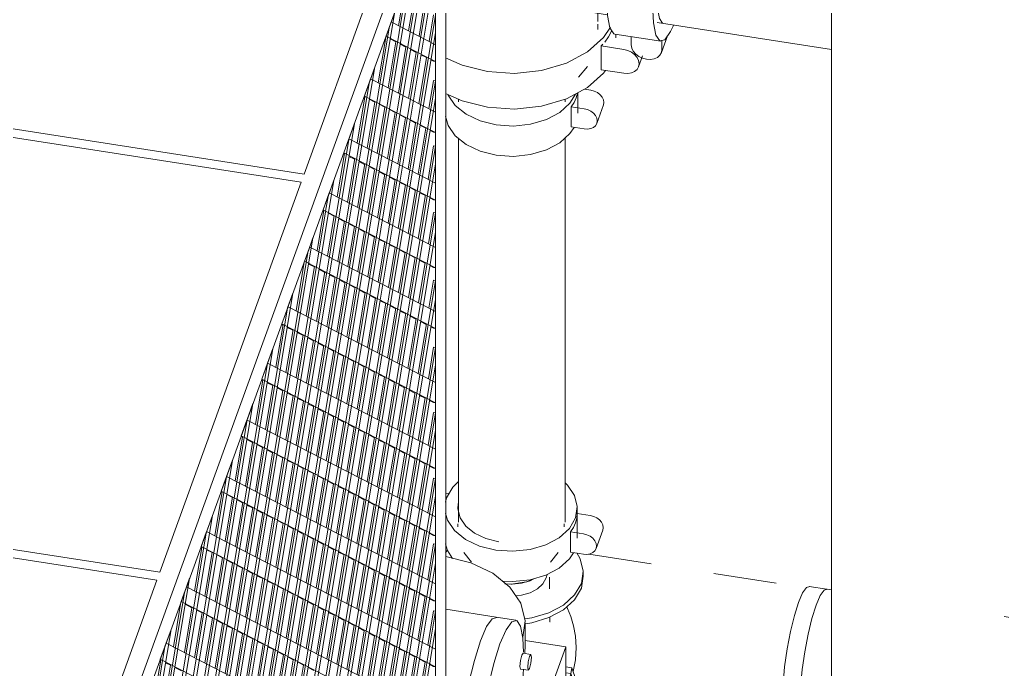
# Model space of a CAD drawing. Header units: metres. Extents: x 63 to 378, y -27 to 78.
# Drawn here: x 196.281 to 197.835, y 74.268 to 75.296 of the extents above; entities that cross this region are included whole.
import ezdxf

# ---------------------------------------------------------------- set-up
doc = ezdxf.new("R2010")
doc.units = ezdxf.units.M
doc.linetypes.add('Centre', pattern=[0.03175, 0.00635, -0.004763, 0.015875, -0.004763])
for name, color, linetype, lineweight in [('A-FLOR-LEVL', 7, 'Continuous', 9), ('M-EQPM', 7, 'Continuous', 18), ('P-PIPE', 7, 'Continuous', 18)]:
    doc.layers.add(name, color=color, linetype=linetype, lineweight=lineweight)

# ---------------------------------------------------------------- blocks, each defined once
blk = doc.blocks.new('C_S_L_Torre - Baltimore CPSC-0817-08L - C_S_L_Torre - Baltimore CPSC-0817-08L-2352271-3D TORRE')
at = {"layer": 'M-EQPM'}
for p, q in [((16.4326, 73.8631), (17.0562, 75.5833)), ((16.8322, 75.0515), (17.0231, 75.5783)), ((17.0562, 75.5833), (17.0562, 73.0234)), ((16.4441, 71.8916), (17.0399, 75.4849)), ((16.7653, 74.7272), (17.04, 75.4851)), ((17.04, 75.4851), (17.04, 73.0187)), ((17.0306, 75.4592), (16.4976, 72.2447)), ((17.04, 75.4087), (16.4441, 71.815)), ((16.4441, 71.9999), (17.0068, 75.3936)), ((16.9527, 74.8523), (17.04, 75.379)), ((16.9984, 75.3703), (16.9467, 75.0585)), ((16.9815, 75.2864), (16.9929, 75.3552)), ((16.9976, 75.2782), (17.0091, 75.3471)), ((17.014, 75.2698), (17.0254, 75.3387)), ((17.04, 75.303), (16.4506, 71.7482)), ((16.742, 73.9003), (16.9752, 75.3063)), ((16.9752, 75.3063), (16.9668, 75.283)), ((17.0301, 75.2615), (17.0371, 75.3034)), ((17.04, 75.2754), (17.04, 75.303)), ((16.9668, 75.283), (16.5452, 72.7408)), ((16.9701, 75.2923), (16.9619, 75.2698)), ((17.04, 75.2564), (16.9701, 75.2923)), ((17.0562, 75.2885), (17.0565, 75.2895)), ((17.0562, 75.1978), (17.0562, 75.2885)), ((17.0565, 75.2895), (17.0565, 75.1988)), ((15.4506, 75.2663), (16.8322, 75.0515)), ((16.4441, 71.6817), (17.04, 75.2754)), ((16.9494, 75.1961), (16.9613, 75.2679)), ((16.9619, 75.2698), (16.9959, 75.2523)), ((16.8275, 75.0388), (15.4459, 75.2535)), ((16.9652, 75.1879), (16.9773, 75.2609)), ((16.9773, 75.2609), (16.9683, 75.2654)), ((16.9813, 75.1797), (16.9934, 75.2526)), ((16.9934, 75.2526), (16.9841, 75.2574)), ((16.9963, 75.2521), (17.04, 75.2297)), ((17.04, 75.2297), (17.04, 75.2564)), ((16.9976, 75.1713), (17.0097, 75.2442)), ((17.0097, 75.2442), (17.0008, 75.2488)), ((17.0138, 75.163), (17.0259, 75.2359)), ((17.0259, 75.2359), (17.0168, 75.2405)), ((17.0371, 75.2301), (17.0328, 75.2323)), ((17.0371, 75.2301), (17.04, 75.2297)), ((16.4441, 72.2071), (16.9435, 75.2189)), ((16.9435, 75.2189), (16.9351, 75.1957)), ((17.04, 75.1994), (16.4441, 71.6057)), ((16.9351, 75.1957), (16.4441, 72.2346)), ((16.9375, 75.2022), (16.9277, 75.1752)), ((17.04, 75.1495), (16.9375, 75.2022)), ((17.0296, 75.1548), (17.0371, 75.1998)), ((17.0371, 75.1998), (17.04, 75.1994)), ((17.04, 75.1718), (17.04, 75.1994)), ((17.0562, 75.1978), (17.0565, 75.1988)), ((17.0562, 75.1903), (17.0565, 75.1912)), ((17.0562, 75.0996), (17.0562, 75.1903)), ((17.0565, 75.1912), (17.0565, 75.1005)), ((16.9164, 75.1008), (16.9285, 75.1737)), ((16.9277, 75.1752), (16.9944, 75.1409)), ((16.9322, 75.0927), (16.9443, 75.1656)), ((16.9443, 75.1656), (16.9354, 75.1702)), ((16.948, 75.0845), (16.9601, 75.1574)), ((16.9601, 75.1574), (16.9511, 75.1621)), ((16.9664, 74.7277), (17.04, 75.1718)), ((16.9641, 75.0762), (16.9762, 75.1492)), ((16.9762, 75.1492), (16.9671, 75.1539)), ((16.9924, 75.1409), (16.9836, 75.1454)), ((17.04, 75.1174), (17.04, 75.1495)), ((16.8724, 74.8936), (16.9119, 75.1316)), ((16.9119, 75.1316), (16.9028, 75.1066)), ((16.9805, 75.0678), (16.9926, 75.1409)), ((16.9955, 75.1403), (17.04, 75.1174)), ((16.9967, 75.0595), (17.0087, 75.1325)), ((17.0087, 75.1325), (16.9999, 75.137)), ((17.0246, 75.1243), (17.0155, 75.129)), ((17.0125, 75.0514), (17.0246, 75.1243)), ((17.0371, 75.1179), (17.0315, 75.1208)), ((17.0371, 75.1179), (17.04, 75.1174)), ((16.9028, 75.1066), (16.4441, 72.3404)), ((17.04, 75.0958), (16.4441, 71.5021)), ((16.9032, 75.1076), (16.895, 75.0851)), ((17.04, 75.0373), (16.9032, 75.1076)), ((17.0283, 75.0433), (17.0371, 75.0962)), ((17.0371, 75.0962), (17.04, 75.0958)), ((17.04, 75.0682), (17.04, 75.0958)), ((17.0562, 75.0996), (17.0565, 75.1005)), ((16.8847, 75.0155), (16.8961, 75.0845)), ((16.896, 75.0835), (16.8947, 75.0842)), ((16.895, 75.0851), (17.04, 75.0106)), ((16.9121, 75.0752), (16.9032, 75.0798)), ((17.0562, 75.092), (17.0565, 75.093)), ((17.0562, 75.0013), (17.0562, 75.092)), ((17.0565, 75.093), (17.0565, 75.0023)), ((16.4441, 71.4746), (17.04, 75.0682)), ((16.9009, 75.0072), (16.9123, 75.0762)), ((16.9167, 74.9991), (16.9281, 75.068)), ((16.928, 75.0671), (16.9189, 75.0717)), ((16.9466, 75.0581), (16.4441, 72.0275)), ((16.9325, 74.991), (16.9437, 75.0581)), ((16.9438, 75.0589), (16.9349, 75.0635)), ((16.9486, 74.9827), (16.9601, 75.0516)), ((16.9599, 75.0507), (16.9508, 75.0554)), ((16.604, 74.422), (16.8275, 75.0388)), ((16.7586, 74.3136), (16.8794, 75.042)), ((16.8794, 75.042), (16.8701, 75.0163)), ((16.965, 74.9743), (16.9764, 75.0432)), ((16.9763, 75.0423), (16.9673, 75.0469)), ((16.9811, 74.966), (16.9926, 75.0349)), ((16.9924, 75.034), (16.9835, 75.0385)), ((17.04, 75.0106), (17.04, 75.0373)), ((16.8721, 75.022), (16.8623, 74.995)), ((17.04, 74.9357), (16.8721, 75.022)), ((16.997, 74.9578), (17.0084, 75.0268)), ((17.0082, 75.0258), (16.9994, 75.0304)), ((17.0128, 74.9497), (17.0242, 75.0187)), ((17.0241, 75.0177), (17.015, 75.0223)), ((16.8701, 75.0163), (16.8662, 74.993)), ((17.0371, 75.011), (17.031, 75.0142)), ((17.0371, 75.011), (17.04, 75.0106)), ((17.0562, 75.0013), (17.0565, 75.0023)), ((16.8661, 74.9922), (16.4441, 72.4474)), ((17.04, 74.9904), (16.4441, 71.3967)), ((16.8528, 74.9303), (16.8635, 74.9944)), ((16.8633, 74.9934), (16.862, 74.9941)), ((16.8623, 74.995), (16.8661, 74.993)), ((16.8662, 74.993), (17.04, 74.9037)), ((16.8692, 74.9219), (16.8798, 74.986)), ((16.8797, 74.985), (16.8706, 74.9897)), ((17.0289, 74.9414), (17.0371, 74.9908)), ((17.0371, 74.9908), (17.04, 74.9904)), ((17.04, 74.9599), (17.04, 74.9904)), ((17.0562, 74.9938), (17.0565, 74.9947)), ((17.0562, 74.9031), (17.0562, 74.9938)), ((17.0565, 74.9947), (17.0565, 74.904)), ((16.8854, 74.9136), (16.896, 74.9777)), ((16.8958, 74.9767), (16.8869, 74.9813)), ((16.9116, 74.9686), (16.9028, 74.9731)), ((16.9012, 74.9055), (16.9118, 74.9695)), ((16.917, 74.8974), (16.9276, 74.9614)), ((16.9275, 74.9604), (16.9186, 74.965)), ((16.9192, 74.2311), (17.04, 74.9599)), ((16.9436, 74.9522), (16.9344, 74.9569)), ((16.4441, 72.5253), (16.8463, 74.9507)), ((16.8463, 74.9507), (16.8379, 74.9275)), ((16.9331, 74.8891), (16.9437, 74.9531)), ((16.9495, 74.8807), (16.9601, 74.9447)), ((16.9599, 74.9438), (16.951, 74.9484)), ((16.9761, 74.9355), (16.9672, 74.94)), ((16.8379, 74.9275), (16.4441, 72.5528)), ((16.8411, 74.9364), (16.8329, 74.9139)), ((17.04, 74.8342), (16.8411, 74.9364)), ((16.9656, 74.8724), (16.9762, 74.9364)), ((16.9815, 74.8643), (16.9921, 74.9283)), ((16.9919, 74.9273), (16.983, 74.9319)), ((17.0077, 74.9192), (16.9989, 74.9238)), ((17.04, 74.9037), (17.04, 74.9357)), ((16.8196, 74.8352), (16.8324, 74.9123)), ((16.8329, 74.9139), (17.04, 74.8075)), ((16.8486, 74.9048), (16.8394, 74.9095)), ((16.9973, 74.8561), (17.0079, 74.9202)), ((17.0134, 74.8479), (17.024, 74.9119)), ((17.0238, 74.9109), (17.0145, 74.9157)), ((16.5977, 73.2372), (16.8722, 74.8926)), ((16.8357, 74.8269), (16.8488, 74.9057)), ((16.852, 74.8185), (16.8651, 74.8973)), ((16.8661, 74.8958), (16.856, 74.901)), ((16.8811, 74.8881), (16.8724, 74.8926)), ((17.0371, 74.9041), (17.0312, 74.9072)), ((17.0371, 74.9041), (17.04, 74.9037)), ((17.0562, 74.9031), (17.0565, 74.904)), ((17.0562, 74.8955), (17.0565, 74.8965)), ((17.0562, 74.8048), (17.0562, 74.8955)), ((17.0565, 74.8965), (17.0565, 74.8058)), ((17.04, 74.8833), (16.4702, 71.4468)), ((16.8682, 74.8102), (16.8813, 74.889)), ((16.884, 74.8021), (16.8971, 74.8809)), ((16.8969, 74.8799), (16.8881, 74.8845)), ((17.0297, 74.8395), (17.0371, 74.8838)), ((17.0371, 74.8838), (17.04, 74.8833)), ((17.04, 74.8536), (17.04, 74.8833)), ((16.7097, 74.2305), (16.8146, 74.8634)), ((16.8146, 74.8634), (16.8062, 74.8401)), ((16.8999, 74.794), (16.9129, 74.8728)), ((16.9128, 74.8718), (16.9039, 74.8764)), ((16.916, 74.7857), (16.929, 74.8645)), ((16.9289, 74.8635), (16.9197, 74.8682)), ((16.4792, 71.4719), (17.04, 74.8536)), ((16.6301, 72.9071), (16.9526, 74.8521)), ((16.9323, 74.7773), (16.9454, 74.8561)), ((16.9452, 74.8551), (16.9363, 74.8597)), ((16.9485, 74.769), (16.9615, 74.8478)), ((16.9614, 74.8468), (16.9526, 74.8513)), ((16.8062, 74.8401), (16.4441, 72.6564)), ((16.8068, 74.8418), (16.797, 74.8147)), ((17.04, 74.722), (16.8068, 74.8418)), ((16.9643, 74.7609), (16.9774, 74.8397)), ((16.9772, 74.8387), (16.9683, 74.8433)), ((16.9801, 74.7527), (16.9932, 74.8315)), ((16.993, 74.8306), (16.9842, 74.8351)), ((17.04, 74.8075), (17.04, 74.8342)), ((16.9962, 74.7445), (17.0093, 74.8232)), ((17.0092, 74.8223), (17, 74.827)), ((17.0126, 74.7361), (17.0257, 74.8148)), ((17.0255, 74.8139), (17.0164, 74.8186)), ((16.7876, 74.7462), (16.7989, 74.8138)), ((16.7987, 74.8128), (16.7967, 74.8139)), ((16.797, 74.8147), (17.04, 74.6899)), ((16.8035, 74.7381), (16.8147, 74.8057)), ((16.8145, 74.8047), (16.8055, 74.8093)), ((16.8306, 74.7964), (16.8215, 74.8011)), ((17.0371, 74.8079), (17.0328, 74.8101)), ((17.0371, 74.8079), (17.04, 74.8075)), ((17.0562, 74.8048), (17.0565, 74.8058)), ((16.8196, 74.7298), (16.8308, 74.7974)), ((16.8359, 74.7214), (16.8471, 74.789)), ((16.847, 74.788), (16.838, 74.7926)), ((16.8631, 74.7797), (16.8543, 74.7843)), ((17.0562, 74.7973), (17.0565, 74.7982)), ((17.0562, 74.7066), (17.0562, 74.7973)), ((17.0565, 74.7982), (17.0565, 74.7075)), ((16.4441, 72.7324), (16.783, 74.7761)), ((17.04, 74.7776), (16.5025, 71.536)), ((16.783, 74.7761), (16.7745, 74.7528)), ((16.8521, 74.7131), (16.8633, 74.7807)), ((16.8679, 74.7049), (16.8791, 74.7726)), ((16.879, 74.7716), (16.8701, 74.7762)), ((17.0288, 74.7277), (17.0371, 74.778)), ((17.0371, 74.778), (17.04, 74.7776)), ((17.04, 74.75), (17.04, 74.7776)), ((16.7745, 74.7528), (16.4441, 72.76)), ((16.7746, 74.7529), (16.7653, 74.7272)), ((17.04, 74.6165), (16.7746, 74.7529)), ((16.8837, 74.6968), (16.895, 74.7644)), ((16.8948, 74.7635), (16.8859, 74.768)), ((16.8999, 74.6885), (16.9111, 74.7561)), ((16.9109, 74.7552), (16.9018, 74.7599)), ((16.5109, 71.5592), (17.04, 74.75)), ((16.9162, 74.6801), (16.9274, 74.7477)), ((16.9273, 74.7468), (16.9183, 74.7514)), ((16.9324, 74.6718), (16.9436, 74.7394)), ((16.9434, 74.7385), (16.9345, 74.743)), ((16.4442, 73.8415), (16.7652, 74.727)), ((16.7555, 74.6557), (16.7672, 74.7263)), ((16.767, 74.7253), (16.765, 74.7264)), ((16.7653, 74.7272), (17.04, 74.5861)), ((16.7828, 74.7172), (16.774, 74.7217)), ((16.8702, 74.148), (16.9662, 74.727)), ((16.9482, 74.6637), (16.9594, 74.7313)), ((16.9592, 74.7304), (16.9504, 74.7349)), ((16.964, 74.6556), (16.9752, 74.7232)), ((16.9751, 74.7222), (16.9662, 74.7268)), ((17.04, 74.6899), (17.04, 74.722)), ((16.7713, 74.6476), (16.783, 74.7181)), ((16.7871, 74.6394), (16.7988, 74.71)), ((16.7987, 74.7091), (16.7898, 74.7136)), ((16.9801, 74.6473), (16.9913, 74.7149)), ((16.9912, 74.7139), (16.982, 74.7186)), ((16.9965, 74.6389), (17.0077, 74.7065)), ((17.0075, 74.7055), (16.9986, 74.7101)), ((17.0562, 74.7066), (17.0565, 74.7075)), ((16.8032, 74.6312), (16.8149, 74.7017)), ((16.8148, 74.7008), (16.8056, 74.7055)), ((16.8196, 74.6228), (16.8313, 74.6933)), ((16.8311, 74.6924), (16.8222, 74.697)), ((17.0126, 74.6306), (17.0239, 74.6982)), ((17.0237, 74.6972), (17.0148, 74.7018)), ((17.0371, 74.6904), (17.0306, 74.6937)), ((17.0562, 74.699), (17.0565, 74.7)), ((17.0562, 74.6083), (17.0562, 74.699)), ((17.0565, 74.7), (17.0565, 74.6093)), ((16.6618, 74.1487), (16.7513, 74.6887)), ((16.7513, 74.6887), (16.7422, 74.6637)), ((16.8357, 74.6145), (16.8474, 74.685)), ((16.8473, 74.6841), (16.8384, 74.6886)), ((16.8516, 74.6063), (16.8633, 74.6769)), ((16.8631, 74.6759), (16.8542, 74.6805)), ((17.0371, 74.6904), (17.04, 74.6899)), ((16.7422, 74.6637), (16.4441, 72.8657)), ((16.7419, 74.6627), (16.7328, 74.6376)), ((17.04, 74.5095), (16.742, 74.6626)), ((17.04, 74.674), (16.8498, 73.5268)), ((16.8674, 74.5982), (16.8791, 74.6688)), ((16.8789, 74.6678), (16.8701, 74.6724)), ((16.8835, 74.5899), (16.8952, 74.6605)), ((16.895, 74.6595), (16.8859, 74.6642)), ((17.0285, 74.6225), (17.0371, 74.6745)), ((17.0371, 74.6745), (17.04, 74.674)), ((17.04, 74.6465), (17.04, 74.674)), ((16.5426, 71.6465), (17.04, 74.6465)), ((16.8999, 74.5815), (16.9116, 74.6521)), ((16.9114, 74.6511), (16.9024, 74.6557)), ((16.9276, 74.6428), (16.9187, 74.6474)), ((15.2224, 74.6368), (16.604, 74.422)), ((16.7231, 74.5665), (16.7346, 74.6356)), ((16.7346, 74.6356), (16.7325, 74.6367)), ((16.7328, 74.6376), (16.881, 74.5615)), ((16.7508, 74.6273), (16.7417, 74.632)), ((16.916, 74.5732), (16.9277, 74.6438)), ((16.9318, 74.5651), (16.9435, 74.6357)), ((16.9434, 74.6347), (16.9345, 74.6393)), ((16.9592, 74.6266), (16.9503, 74.6311)), ((16.5994, 74.4093), (15.2177, 74.6241)), ((16.7393, 74.5582), (16.7508, 74.6273)), ((16.7551, 74.5501), (16.7666, 74.6192)), ((16.7666, 74.6192), (16.7577, 74.6238)), ((16.7824, 74.6111), (16.7735, 74.6156)), ((16.9477, 74.557), (16.9594, 74.6275)), ((16.9638, 74.5487), (16.9755, 74.6193)), ((16.9753, 74.6183), (16.9662, 74.623)), ((16.9917, 74.6099), (16.9827, 74.6145)), ((17.04, 74.5861), (17.04, 74.6165)), ((16.4441, 72.9423), (16.7188, 74.5991)), ((16.7188, 74.5991), (16.7095, 74.5735)), ((16.771, 74.542), (16.7824, 74.6111)), ((16.7871, 74.5337), (16.7985, 74.6028)), ((16.7985, 74.6028), (16.7894, 74.6075)), ((16.8149, 74.5944), (16.8059, 74.599)), ((16.9801, 74.5403), (16.9918, 74.6109)), ((16.9963, 74.532), (17.008, 74.6026)), ((17.0078, 74.6016), (16.999, 74.6062)), ((17.0237, 74.5935), (17.0146, 74.5981)), ((17.0562, 74.6083), (17.0565, 74.6093)), ((17.0562, 74.6008), (17.0565, 74.6017)), ((17.0562, 74.5101), (17.0562, 74.6008)), ((17.0565, 74.6017), (17.0565, 74.511)), ((16.8034, 74.5253), (16.8149, 74.5944)), ((16.8196, 74.517), (16.831, 74.5861)), ((16.831, 74.5861), (16.8222, 74.5907)), ((16.8469, 74.578), (16.838, 74.5825)), ((17.0121, 74.5238), (17.0238, 74.5944)), ((17.0371, 74.5866), (17.0306, 74.5899)), ((17.0371, 74.5866), (17.04, 74.5861)), ((16.7095, 74.5735), (16.4441, 72.9728)), ((17.04, 74.5704), (16.5658, 71.7106)), ((16.7096, 74.5735), (16.7011, 74.5503)), ((17.04, 74.4038), (16.7096, 74.5735)), ((16.8354, 74.5089), (16.8469, 74.578)), ((16.8512, 74.5007), (16.8627, 74.5698)), ((16.8627, 74.5698), (16.8538, 74.5744)), ((16.879, 74.5615), (16.8696, 74.5663)), ((17.0279, 74.5157), (17.0371, 74.5709)), ((17.0371, 74.5709), (17.04, 74.5704)), ((17.04, 74.5429), (17.04, 74.5704)), ((16.8673, 74.4925), (16.8788, 74.5615)), ((16.8817, 74.5611), (17.04, 74.4798)), ((16.8837, 74.4841), (16.8952, 74.5532)), ((16.8952, 74.5532), (16.8862, 74.5578)), ((16.5742, 71.7338), (17.04, 74.5429)), ((16.691, 74.4795), (16.7026, 74.5496)), ((16.7024, 74.5486), (16.7008, 74.5494)), ((16.7011, 74.5503), (17.04, 74.3762)), ((16.7073, 74.4711), (16.7189, 74.5412)), ((16.7188, 74.5402), (16.7098, 74.5448)), ((16.7349, 74.5319), (16.7261, 74.5365)), ((16.8999, 74.4758), (16.9113, 74.5449)), ((16.9113, 74.5449), (16.9024, 74.5494)), ((16.9157, 74.4676), (16.9271, 74.5367)), ((16.9271, 74.5367), (16.9183, 74.5413)), ((16.7235, 74.4628), (16.7351, 74.5329)), ((16.7393, 74.4547), (16.7509, 74.5247)), ((16.7508, 74.5238), (16.7419, 74.5283)), ((16.7666, 74.5156), (16.7577, 74.5202)), ((16.9315, 74.4595), (16.943, 74.5286)), ((16.943, 74.5286), (16.9341, 74.5332)), ((16.9476, 74.4512), (16.9591, 74.5203)), ((16.9591, 74.5203), (16.9499, 74.525)), ((16.4441, 73.0461), (16.6871, 74.5116)), ((16.6871, 74.5116), (16.6773, 74.4846)), ((16.7551, 74.4465), (16.7667, 74.5166)), ((16.7712, 74.4383), (16.7829, 74.5083)), ((16.7827, 74.5074), (16.7735, 74.5121)), ((16.964, 74.4428), (16.9754, 74.5119)), ((16.9754, 74.5119), (16.9665, 74.5165)), ((16.9916, 74.5036), (16.9827, 74.5082)), ((17.04, 74.4798), (17.04, 74.5095)), ((17.0562, 74.5101), (17.0565, 74.511)), ((16.7876, 74.4299), (16.7992, 74.4999)), ((16.7991, 74.499), (16.7901, 74.5036)), ((16.8038, 74.4216), (16.8154, 74.4916)), ((16.8152, 74.4907), (16.8063, 74.4952)), ((16.9801, 74.4345), (16.9916, 74.5036)), ((16.996, 74.4264), (17.0074, 74.4955)), ((17.0074, 74.4955), (16.9985, 74.5001)), ((17.0232, 74.4874), (17.0144, 74.4919)), ((17.0562, 74.5025), (17.0565, 74.5035)), ((17.0562, 74.4118), (17.0562, 74.5025)), ((17.0565, 74.5035), (17.0565, 74.4128)), ((16.6773, 74.4846), (16.4441, 73.0782)), ((16.6779, 74.4862), (16.6695, 74.463)), ((16.6929, 74.4785), (16.6779, 74.4862)), ((16.8537, 74.3959), (16.6937, 74.4781)), ((16.8196, 74.4134), (16.8312, 74.4835)), ((16.831, 74.4825), (16.8222, 74.4871)), ((16.8354, 74.4053), (16.847, 74.4754)), ((16.8469, 74.4744), (16.838, 74.479)), ((17.0118, 74.4183), (17.0232, 74.4874)), ((17.0371, 74.4803), (17.0302, 74.4838)), ((17.0371, 74.4803), (17.04, 74.4798)), ((17.04, 74.4663), (16.5976, 71.7984)), ((16.659, 74.3923), (16.6705, 74.4614)), ((16.6705, 74.4614), (16.6692, 74.4621)), ((16.6695, 74.463), (16.8661, 74.362)), ((16.6866, 74.4532), (16.6781, 74.4575)), ((16.8515, 74.397), (16.8631, 74.4671)), ((16.863, 74.4661), (16.8538, 74.4708)), ((16.8679, 74.3886), (16.8795, 74.4587)), ((16.8793, 74.4577), (16.8704, 74.4623)), ((17.0277, 74.4101), (17.0371, 74.4667)), ((17.0371, 74.4667), (17.04, 74.4663)), ((17.04, 74.4366), (17.04, 74.4663)), ((16.6751, 74.384), (16.6866, 74.4532)), ((16.6915, 74.3756), (16.703, 74.4447)), ((16.703, 74.4447), (16.694, 74.4494)), ((16.884, 74.3803), (16.8956, 74.4504)), ((16.8955, 74.4494), (16.8866, 74.454)), ((16.8999, 74.3722), (16.9115, 74.4422)), ((16.9113, 74.4413), (16.9024, 74.4458)), ((16.6067, 71.8235), (17.04, 74.4366)), ((16.7077, 74.3673), (16.7191, 74.4364)), ((16.7191, 74.4364), (16.7102, 74.441)), ((16.7235, 74.3592), (16.7349, 74.4283)), ((16.7349, 74.4283), (16.7261, 74.4329)), ((16.9157, 74.3641), (16.9273, 74.4341)), ((16.9271, 74.4332), (16.9183, 74.4377)), ((16.9433, 74.4249), (16.9341, 74.4296)), ((16.4441, 73.1637), (16.6512, 74.4125)), ((16.6512, 74.4125), (16.643, 74.39)), ((16.7393, 74.3511), (16.7508, 74.4202)), ((16.7508, 74.4202), (16.7419, 74.4247)), ((16.7554, 74.3428), (16.7669, 74.4119)), ((16.7669, 74.4119), (16.7577, 74.4166)), ((16.9318, 74.3558), (16.9434, 74.4258)), ((16.9481, 74.3474), (16.9598, 74.4174)), ((16.9596, 74.4165), (16.9506, 74.4211)), ((16.9758, 74.4082), (16.9669, 74.4127)), ((17.0562, 74.4118), (17.0565, 74.4128)), ((16.41, 73.8869), (16.5994, 74.4093)), ((16.6462, 74.3989), (16.6378, 74.3757)), ((17.04, 74.1966), (16.6462, 74.3989)), ((16.7718, 74.3344), (16.7832, 74.4035)), ((16.7832, 74.4035), (16.7743, 74.4081)), ((16.7879, 74.3261), (16.7995, 74.3959)), ((16.7994, 74.3952), (16.7905, 74.3998)), ((17.04, 74.3002), (16.8543, 74.3956)), ((16.9643, 74.3391), (16.9759, 74.4091)), ((16.9801, 74.3309), (16.9918, 74.401)), ((16.9916, 74.4), (16.9827, 74.4046)), ((17.0074, 74.3919), (16.9996, 74.3959)), ((17.04, 74.3762), (17.04, 74.4038)), ((17.0562, 74.4043), (17.0565, 74.4052)), ((17.0562, 74.3136), (17.0562, 74.4043)), ((17.0565, 74.4052), (17.0565, 74.3145)), ((16.643, 74.39), (16.4441, 73.1904)), ((16.8038, 74.318), (16.8152, 74.3871)), ((16.8152, 74.3871), (16.8063, 74.3916)), ((16.831, 74.3789), (16.8228, 74.3832)), ((16.996, 74.3228), (17.0076, 74.3929)), ((17.0119, 74.3146), (17.0235, 74.3847)), ((17.0233, 74.3837), (17.0144, 74.3883)), ((17.0371, 74.3767), (17.0305, 74.38)), ((16.6258, 74.304), (16.6375, 74.3748)), ((16.6378, 74.3757), (16.8661, 74.2584)), ((16.6429, 74.2952), (16.6547, 74.366)), ((16.6547, 74.366), (16.6443, 74.3713)), ((16.8196, 74.3098), (16.831, 74.3789)), ((16.8357, 74.3016), (16.8471, 74.3707)), ((16.8471, 74.3707), (16.838, 74.3754)), ((16.8635, 74.3623), (16.8545, 74.3669)), ((17.0371, 74.3767), (17.04, 74.3762)), ((17.04, 74.3605), (16.6299, 71.8875)), ((16.659, 74.2869), (16.6708, 74.3577)), ((16.6708, 74.3577), (16.6623, 74.362)), ((16.6754, 74.2785), (16.6871, 74.3493)), ((16.6871, 74.3493), (16.6782, 74.3539)), ((16.852, 74.2932), (16.8635, 74.3623)), ((16.8664, 74.3618), (17.04, 74.2726)), ((16.8682, 74.2849), (16.8797, 74.354)), ((16.8797, 74.354), (16.8708, 74.3585)), ((16.8955, 74.3458), (16.8866, 74.3504)), ((17.028, 74.3063), (17.0371, 74.361)), ((17.0371, 74.361), (17.04, 74.3605)), ((17.04, 74.333), (17.04, 74.3605)), ((16.6384, 71.9108), (17.04, 74.333)), ((16.6915, 74.2702), (16.7033, 74.341)), ((16.7033, 74.341), (16.6944, 74.3456)), ((16.7191, 74.3329), (16.7102, 74.3374)), ((16.884, 74.2767), (16.8955, 74.3458)), ((16.8999, 74.2686), (16.9113, 74.3377)), ((16.9113, 74.3377), (16.9024, 74.3423)), ((16.9274, 74.3294), (16.9183, 74.3341)), ((16.4441, 73.2599), (16.6218, 74.3314)), ((16.6218, 74.3314), (16.612, 74.3044)), ((16.7074, 74.2621), (16.7191, 74.3329)), ((16.7232, 74.2539), (16.7349, 74.3247)), ((16.7349, 74.3247), (16.7261, 74.3293)), ((16.751, 74.3165), (16.7419, 74.3212)), ((16.916, 74.2603), (16.9274, 74.3294)), ((16.9323, 74.2519), (16.9438, 74.321)), ((16.9438, 74.321), (16.9348, 74.3256)), ((16.4441, 72.417), (16.7585, 74.3131)), ((16.612, 74.3044), (16.4441, 73.292)), ((16.614, 74.31), (16.6047, 74.2844)), ((17.04, 74.0912), (16.614, 74.31)), ((16.7393, 74.2457), (16.751, 74.3165)), ((16.7557, 74.2373), (16.7674, 74.3081)), ((16.7674, 74.3081), (16.7584, 74.3127)), ((16.7836, 74.2998), (16.7747, 74.3043)), ((16.9485, 74.2436), (16.96, 74.3131)), ((16.9591, 74.3131), (16.9511, 74.3173)), ((16.9643, 74.2355), (16.9758, 74.3046)), ((16.9758, 74.3046), (16.9669, 74.3092)), ((17.0562, 74.3136), (17.0565, 74.3145)), ((17.0562, 74.306), (17.0565, 74.307)), ((17.0562, 74.2153), (17.0562, 74.306)), ((17.0565, 74.307), (17.0565, 74.2163)), ((16.7718, 74.229), (16.7836, 74.2998)), ((16.7876, 74.2208), (16.7994, 74.2916)), ((16.7994, 74.2916), (16.7905, 74.2962)), ((16.8152, 74.2835), (16.8063, 74.2881)), ((16.9801, 74.2274), (16.9916, 74.2965)), ((16.9916, 74.2965), (16.9827, 74.301)), ((16.996, 74.2192), (17.0075, 74.2883)), ((17.0075, 74.2883), (16.9985, 74.2929)), ((17.04, 74.2726), (17.04, 74.3002)), ((16.5939, 74.2133), (16.6054, 74.283)), ((16.6047, 74.2844), (17.04, 74.0608)), ((16.6094, 74.2054), (16.621, 74.275)), ((16.621, 74.275), (16.6131, 74.279)), ((16.6381, 74.2662), (16.6278, 74.2715)), ((16.8035, 74.2127), (16.8152, 74.2835)), ((16.8196, 74.2044), (16.8313, 74.2752)), ((16.8313, 74.2752), (16.8228, 74.2796)), ((16.8477, 74.2668), (16.8387, 74.2714)), ((17.0122, 74.2109), (17.0237, 74.28)), ((17.0237, 74.28), (17.0148, 74.2845)), ((17.0371, 74.2731), (17.0305, 74.2765)), ((17.0371, 74.2731), (17.04, 74.2726))]:
    blk.add_line(p, q, dxfattribs=at)
blk = doc.blocks.new('Victaulic-IPS-Tee-Reducing Tee-No 20-25 - AC-1940808-3D TORRE')
at = {"layer": 'P-PIPE', "color": 11, "true_color": 0xff8080}
for p, q in [((17.1361, 74.3511), (17.0565, 74.3634)), ((17.0565, 74.0357), (17.0864, 74.0311))]:
    blk.add_line(p, q, dxfattribs=at)
for points in [[(17.1377, 74.3505, 0), (17.1299, 74.3486, 0), (17.1209, 74.336, 0), (17.1112, 74.3134, 0)], [(17.1112, 74.3134, 0), (17.1016, 74.2826, 0), (17.0925, 74.2455, 0), (17.0848, 74.2047, 0), (17.0789, 74.1629, 0), (17.0751, 74.1231, 0), (17.0738, 74.0879, 0)], [(17.0738, 74.0879, 0), (17.0751, 74.0597, 0), (17.0789, 74.0405, 0), (17.0848, 74.0316, 0), (17.0864, 74.0311, 0)]]:
    blk.add_polyline3d(points, dxfattribs=at)
blk = doc.blocks.new('Victaulic-IPS-Cap No 60 - Standard 2-2383927-3D TORRE')
at = {"layer": 'P-PIPE', "color": 11, "true_color": 0xff8080}
for p, q in [((17.167, 74.3463), (17.1361, 74.3511)), ((17.1909, 74.292), (17.1786, 74.2939)), ((17.1737, 74.2732), (17.1745, 74.2688)), ((17.1747, 74.2688), (17.187, 74.2669)), ((17.0864, 74.0311), (17.1173, 74.0263))]:
    blk.add_line(p, q, dxfattribs=at)
for points in [[(17.1112, 74.3134, 0), (17.1209, 74.336, 0), (17.1299, 74.3486, 0), (17.1377, 74.3505, 0)], [(17.1795, 74.2954, 0), (17.1783, 74.3176, 0), (17.1745, 74.3368, 0), (17.1686, 74.3457, 0), (17.1608, 74.3438, 0), (17.1518, 74.3312, 0), (17.1421, 74.3086, 0)], [(17.0738, 74.0879, 0), (17.0751, 74.1231, 0), (17.0789, 74.1629, 0), (17.0848, 74.2047, 0), (17.0925, 74.2455, 0), (17.1016, 74.2826, 0), (17.1112, 74.3134, 0)], [(17.1421, 74.3086, 0), (17.1325, 74.2778, 0), (17.1234, 74.2407, 0), (17.1157, 74.1998, 0), (17.1097, 74.1581, 0), (17.106, 74.1183, 0), (17.1047, 74.0831, 0)], [(17.1787, 74.2938, 0), (17.1766, 74.2909, 0), (17.1745, 74.2824, 0), (17.1737, 74.2732, 0)], [(17.186, 74.2713, 0), (17.1869, 74.2805, 0), (17.189, 74.289, 0), (17.191, 74.2919, 0), (17.1919, 74.2875, 0)], [(17.1919, 74.2875, 0), (17.191, 74.2784, 0), (17.189, 74.2698, 0), (17.1869, 74.2669, 0), (17.186, 74.2713, 0)], [(17.1421, 74.0639, 0), (17.1518, 74.0948, 0), (17.1608, 74.1319, 0), (17.1686, 74.1727, 0), (17.1745, 74.2144, 0), (17.1783, 74.2542, 0), (17.1791, 74.2687, 0)], [(17.0864, 74.0311, 0), (17.0848, 74.0316, 0), (17.0789, 74.0405, 0), (17.0751, 74.0597, 0), (17.0738, 74.0879, 0)], [(17.1047, 74.0831, 0), (17.106, 74.0549, 0), (17.1097, 74.0357, 0), (17.1157, 74.0268, 0), (17.1234, 74.0287, 0), (17.1325, 74.0414, 0), (17.1421, 74.0639, 0)]]:
    blk.add_polyline3d(points, dxfattribs=at)
blk = doc.blocks.new('Victaulic-IPS-Tee-Reducing Tee-No 20-25 - AC-V103-3D TORRE')
at = {"layer": 'P-PIPE', "color": 11, "true_color": 0xff8080}
for p, q in [((17.6665, 74.3942), (17.659, 74.3954)), ((17.9959, 74.343), (17.9394, 74.3518)), ((17.6254, 74.1789), (17.6665, 74.1725)), ((17.9394, 74.1301), (17.9621, 74.1266)), ((17.9432, 74.1086), (17.9432, 74.1297))]:
    blk.add_line(p, q, dxfattribs=at)
for points in [[(17.6422, 74.37, 0), (17.6487, 74.3852, 0), (17.6548, 74.3938, 0), (17.6601, 74.3951, 0)], [(17.6169, 74.2174, 0), (17.6177, 74.2412, 0), (17.6203, 74.2681, 0), (17.6243, 74.2964, 0), (17.6295, 74.324, 0), (17.6356, 74.3491, 0), (17.6422, 74.37, 0)], [(17.6253, 74.1789, 0), (17.6243, 74.1793, 0), (17.6203, 74.1853, 0), (17.6177, 74.1983, 0), (17.6169, 74.2174, 0)]]:
    blk.add_polyline3d(points, dxfattribs=at)
blk = doc.blocks.new('Victaulic-IPS-Cap No 60 - Standard 2-V104-3D TORRE')
at = {"layer": 'P-PIPE', "color": 11, "true_color": 0xff8080}
for p, q in [((17.659, 74.3954), (17.6311, 74.3997)), ((17.5974, 74.1833), (17.6254, 74.1789))]:
    blk.add_line(p, q, dxfattribs=at)
for points in [[(17.6143, 74.3743, 0), (17.6208, 74.3895, 0), (17.6269, 74.3981, 0), (17.6321, 74.3994, 0)], [(17.6601, 74.3951, 0), (17.6548, 74.3938, 0), (17.6487, 74.3852, 0), (17.6422, 74.37, 0)], [(17.589, 74.2217, 0), (17.5898, 74.2455, 0), (17.5923, 74.2725, 0), (17.5964, 74.3007, 0), (17.6016, 74.3283, 0), (17.6077, 74.3534, 0), (17.6143, 74.3743, 0)], [(17.6422, 74.37, 0), (17.6356, 74.3491, 0), (17.6295, 74.324, 0), (17.6243, 74.2964, 0), (17.6203, 74.2681, 0), (17.6177, 74.2412, 0), (17.6169, 74.2174, 0)], [(17.5974, 74.1833, 0), (17.5964, 74.1836, 0), (17.5923, 74.1897, 0), (17.5898, 74.2027, 0), (17.589, 74.2217, 0)], [(17.6169, 74.2174, 0), (17.6177, 74.1983, 0), (17.6203, 74.1853, 0), (17.6243, 74.1793, 0), (17.6253, 74.1789, 0)]]:
    blk.add_polyline3d(points, dxfattribs=at)
blk = doc.blocks.new('Pump-Vertical_Inline-Taco-KV_D_Models - 4009D NEMA at 15 HP 1760 RPM TEFC-2128334-3D TORRE')
at = {"layer": 'M-EQPM', "color": 11, "true_color": 0xff8080}
for p, q in [((17.1821, 74.3037), (17.1821, 74.3421)), ((17.1813, 74.2935), (17.182, 74.3068)), ((17.2463, 74.3042), (17.182, 74.3142)), ((17.2463, 74.3042), (17.2083, 74.1996)), ((17.2463, 74.2465), (17.2463, 74.3042)), ((17.2083, 74.1418), (17.2463, 74.2465)), ((17.1732, 74.205), (17.2083, 74.1996)), ((17.2083, 74.1996), (17.2083, 74.1418)), ((17.164, 74.1487), (17.2083, 74.1418)), ((17.1684, 74.0726), (17.1684, 74.1476)), ((17.1821, 74.034), (17.1821, 74.0726)), ((17.1509, 73.9361), (17.1776, 74.009)), ((17.193, 73.9936), (17.1985, 74.0087)), ((17.1547, 73.9474), (17.1547, 73.9541)), ((17.2011, 73.8934), (17.2011, 73.9078)), ((17.0744, 73.7161), (17.0565, 73.6934)), ((17.0565, 73.6169), (17.0574, 73.6193))]:
    blk.add_line(p, q, dxfattribs=at)
for points in [[(17.1783, 74.3191, 0), (17.182, 74.3452, 0), (17.1752, 74.373, 0), (17.1576, 74.3986, 0), (17.1306, 74.4204, 0), (17.0958, 74.4368, 0), (17.0565, 74.4467, 0)], [(17.096, 73.978, 0), (17.104, 73.981, 0), (17.1372, 73.9987, 0), (17.1624, 74.0215, 0), (17.1776, 74.0477, 0), (17.182, 74.0757, 0), (17.1752, 74.1034, 0), (17.169, 74.1146, 0)], [(17.1805, 74.0852, 0), (17.1874, 74.0759, 0), (17.1985, 74.0534, 0), (17.2023, 74.0304, 0), (17.1985, 74.0086, 0)], [(17.1004, 73.9901, 0), (17.1057, 73.9925, 0), (17.1366, 74.012, 0), (17.1579, 74.0364, 0), (17.1678, 74.0637, 0), (17.1682, 74.0766, 0)], [(17.176, 73.9682, 0), (17.1819, 73.9744, 0), (17.193, 73.9935, 0), (17.1968, 74.0152, 0), (17.193, 74.0382, 0), (17.182, 74.0606, 0)], [(17.182, 74.0371, 0), (17.1776, 74.0092, 0), (17.1624, 73.983, 0), (17.1372, 73.9602, 0), (17.104, 73.9425, 0), (17.0648, 73.931, 0), (17.0567, 73.9295, 0)], [(17.0567, 73.7905, 0), (17.0703, 73.7928, 0), (17.114, 73.8056, 0), (17.1511, 73.8254, 0), (17.1791, 73.8508, 0), (17.1962, 73.8801, 0), (17.201, 73.9113, 0), (17.1934, 73.9422, 0), (17.1738, 73.9708, 0), (17.1665, 73.978, 0)], [(17.1546, 73.9486, 0), (17.1541, 73.9393, 0), (17.1451, 73.9145, 0), (17.1258, 73.8923, 0), (17.0977, 73.8746, 0), (17.0632, 73.8628, 0), (17.0567, 73.8615, 0)], [(17.0567, 73.8711, 0), (17.0632, 73.8724, 0), (17.0977, 73.8842, 0), (17.1258, 73.9019, 0), (17.1451, 73.9241, 0), (17.1535, 73.9452, 0)], [(17.1451, 73.9241, 0), (17.1258, 73.9019, 0), (17.0977, 73.8842, 0), (17.0632, 73.8724, 0), (17.0567, 73.871, 0)], [(17.1986, 73.8829, 0), (17.2002, 73.8779, 0), (17.2027, 73.847, 0), (17.1988, 73.8161, 0), (17.1889, 73.7881, 0), (17.1739, 73.7642, 0), (17.1537, 73.7435, 0), (17.1275, 73.7258, 0), (17.0953, 73.7118, 0), (17.0582, 73.7027, 0), (17.0565, 73.7025, 0)], [(17.0567, 73.8408, 0), (17.0599, 73.8416, 0), (17.0891, 73.8534, 0), (17.1113, 73.8705, 0), (17.1243, 73.8912, 0)], [(17.0568, 73.7761, 0), (17.0703, 73.7784, 0), (17.114, 73.7912, 0), (17.1511, 73.811, 0), (17.1791, 73.8364, 0), (17.1962, 73.8657, 0), (17.201, 73.8969, 0)], [(17.0597, 73.6495, 0), (17.09, 73.6594, 0), (17.1155, 73.6743, 0), (17.134, 73.6927, 0), (17.1406, 73.7028, 0), (17.1459, 73.714, 0), (17.1481, 73.7201, 0), (17.15, 73.7266, 0), (17.1516, 73.7338, 0), (17.1534, 73.7446, 0)], [(17.0568, 73.6657, 0), (17.0573, 73.664, 0), (17.0611, 73.641, 0), (17.0573, 73.6192, 0)]]:
    blk.add_polyline3d(points, dxfattribs=at)
blk = doc.blocks.new('Multi-Purpose Valve - Angle - 3-12 Inch - Flanged - 4_-V216-3D TORRE')
at = {"layer": 'P-PIPE', "color": 11, "true_color": 0xff8080}
for p, q in [((17.059, 74.4571), (17.0559, 74.453)), ((17.2206, 74.3959), (17.2206, 74.414)), ((17.2739, 74.4161), (17.2708, 74.3967)), ((17.2739, 74.414), (17.2739, 74.4216)), ((17.2463, 74.2726), (17.2559, 74.2711)), ((17.2559, 74.2711), (17.2539, 74.2617)), ((17.2559, 74.2711), (17.2823, 74.1943)), ((17.2539, 74.2617), (17.2463, 74.2629)), ((17.2463, 74.2629), (17.2539, 74.2617)), ((17.2539, 74.2617), (17.2519, 74.2523)), ((17.2803, 74.1849), (17.2539, 74.2617)), ((17.2539, 74.2617), (17.2803, 74.1849)), ((17.2519, 74.2523), (17.2463, 74.2532)), ((17.2783, 74.1755), (17.2519, 74.2523)), ((17.2803, 74.1849), (17.2823, 74.1943)), ((17.2447, 74.1807), (17.2783, 74.1755)), ((17.2803, 74.1849), (17.2783, 74.1755)), ((17.2426, 74.1302), (17.2449, 74.1366))]:
    blk.add_line(p, q, dxfattribs=at)
for points in [[(17.2708, 74.4043, 0), (17.2739, 74.4238, 0), (17.2691, 74.443, 0), (17.2636, 74.4527, 0)], [(17.1813, 74.3481, 0), (17.1924, 74.3499, 0), (17.2196, 74.3579, 0), (17.2427, 74.3702, 0), (17.2602, 74.3861, 0), (17.2708, 74.4043, 0)], [(17.2708, 74.3967, 0), (17.2602, 74.3784, 0), (17.2427, 74.3626, 0), (17.2196, 74.3502, 0), (17.1924, 74.3422, 0), (17.1822, 74.3406, 0)], [(17.258, 74.2651, 0), (17.2615, 74.2836, 0), (17.2626, 74.3028, 0), (17.2614, 74.321, 0), (17.2583, 74.3375, 0), (17.254, 74.3522, 0), (17.2488, 74.3648, 0), (17.2477, 74.3671, 0)], [(17.2213, 74.3435, 0), (17.2212, 74.3437, 0), (17.2211, 74.3443, 0), (17.221, 74.3451, 0), (17.2209, 74.3462, 0), (17.2208, 74.3476, 0), (17.2207, 74.3492, 0), (17.2207, 74.3508, 0)], [(17.1907, 74.0857, 0), (17.2137, 74.0958, 0), (17.2314, 74.111, 0), (17.2425, 74.1301, 0), (17.2463, 74.1518, 0), (17.2425, 74.1748, 0), (17.2314, 74.1973, 0), (17.2297, 74.1999, 0)], [(17.232, 74.2063, 0), (17.2338, 74.2038, 0), (17.2449, 74.1812, 0), (17.2487, 74.1583, 0), (17.2449, 74.1365, 0)]]:
    blk.add_polyline3d(points, dxfattribs=at)
blk = doc.blocks.new('Victaulic-IPS-Tee-Reducing Tee-No 20-25 - AC-V220-3D TORRE')
at = {"layer": 'P-PIPE', "color": 11, "lineweight": 9, "true_color": 0xff8080}
for p, q in [((17.1921, 75.6557), (17.1605, 75.5687)), ((17.1921, 75.6557), (17.1921, 75.5986)), ((17.129, 75.4818), (17.1605, 75.5687)), ((17.129, 75.3786), (17.129, 75.4818)), ((17.0562, 75.3899), (17.129, 75.3786))]:
    blk.add_line(p, q, dxfattribs=at)
at = {"layer": 'P-PIPE', "color": 11, "true_color": 0xff8080}
for p, q in [((17.3545, 75.5736), (16.9828, 75.6314)), ((17.2388, 75.3152), (17.3122, 75.3038)), ((17.297, 75.2928), (17.297, 75.3063))]:
    blk.add_line(p, q, dxfattribs=at)
at = {"layer": 'P-PIPE', "color": 11, "lineweight": 9, "true_color": 0xff8080}
for points in [[(17.0734, 75.6173, 0), (17.077, 75.622, 0), (17.0981, 75.6401, 0), (17.1256, 75.6522, 0), (17.1577, 75.6575, 0), (17.1921, 75.6557, 0)], [(17.129, 75.4818, 0), (17.0946, 75.4836, 0), (17.0626, 75.4783, 0), (17.0561, 75.4762, 0)]]:
    blk.add_polyline3d(points, dxfattribs=at)
at = {"layer": 'P-PIPE', "color": 11, "true_color": 0xff8080}
for points in [[(17.0565, 75.3466, 0), (17.0639, 75.3482, 0), (17.0735, 75.3511, 0), (17.0838, 75.3549, 0), (17.0945, 75.3596, 0), (17.1057, 75.3652, 0), (17.1172, 75.3715, 0), (17.129, 75.3786, 0)], [(17.129, 75.3786, 0), (17.1411, 75.3678, 0), (17.1533, 75.3578, 0), (17.1658, 75.3485, 0), (17.1783, 75.3402, 0), (17.1909, 75.3328, 0), (17.2035, 75.3265, 0), (17.216, 75.3213, 0), (17.2284, 75.3174, 0), (17.2404, 75.315, 0)]]:
    blk.add_polyline3d(points, dxfattribs=at)
blk = doc.blocks.new('Victaulic-IPS-Reducer No 50-51 - AC-2417794-3D TORRE')
at = {"layer": 'P-PIPE', "color": 11, "true_color": 0xff8080}
for p, q in [((17.0755, 74.4984), (17.0755, 74.4936)), ((17.2438, 74.4936), (17.2438, 74.4984)), ((17.085, 74.4534), (17.0971, 74.4381)), ((17.2222, 74.4382), (17.2343, 74.4534)), ((17.2165, 74.4183), (17.2152, 74.413)), ((17.1591, 74.4031), (17.15, 74.4037)), ((17.151, 74.4036), (17.1573, 74.4032))]:
    blk.add_line(p, q, dxfattribs=at)
for points in [[(17.2152, 74.413, 0), (17.2099, 74.4038, 0), (17.2012, 74.3959, 0), (17.1896, 74.3897, 0), (17.176, 74.3857, 0), (17.1671, 74.3845, 0)], [(17.1846, 74.4069, 0), (17.1896, 74.4087, 0), (17.1957, 74.4115, 0)], [(17.1927, 74.41, 0), (17.184, 74.4067, 0), (17.1599, 74.4031, 0)], [(17.1599, 74.4031, 0), (17.1613, 74.4032, 0), (17.176, 74.4047, 0), (17.1819, 74.4061, 0)]]:
    blk.add_polyline3d(points, dxfattribs=at)
blk = doc.blocks.new('Victaulic-IPS-Rigid Coupling Style 07-W07-107 - AC-2583997-3D TORRE')
at = {"layer": 'P-PIPE', "color": 11, "true_color": 0xff8080}
for p, q in [((17.0577, 74.5397), (17.0558, 74.5331)), ((17.0565, 74.5472), (17.0616, 74.5464)), ((17.2644, 74.4758), (17.2644, 74.5238)), ((17.2644, 74.5149), (17.2849, 74.5117)), ((17.2943, 74.4594), (17.3048, 74.4885)), ((17.2744, 74.4826), (17.2538, 74.4858)), ((17.2538, 74.4858), (17.2538, 74.4538)), ((17.2538, 74.4538), (17.2744, 74.4506))]:
    blk.add_line(p, q, dxfattribs=at)
for points in [[(17.076, 74.5652, 0), (17.0674, 74.5564, 0), (17.0577, 74.5397, 0)], [(17.2616, 74.508, 0), (17.2644, 74.5258, 0), (17.26, 74.5435, 0), (17.2488, 74.5598, 0), (17.2454, 74.5632, 0)], [(17.1402, 74.4702, 0), (17.1197, 74.4753, 0), (17.1019, 74.4838, 0), (17.088, 74.4949, 0), (17.079, 74.508, 0), (17.0755, 74.5222, 0), (17.0761, 74.5306, 0)], [(17.0557, 74.5152, 0), (17.0592, 74.5042, 0), (17.0704, 74.4878, 0), (17.0877, 74.4739, 0), (17.1099, 74.4634, 0), (17.1354, 74.4571, 0), (17.1626, 74.4552, 0), (17.1896, 74.4581, 0), (17.2146, 74.4654, 0), (17.2358, 74.4767, 0), (17.2518, 74.4912, 0), (17.2616, 74.508, 0)], [(17.2644, 74.5149, 0), (17.2636, 74.5074, 0), (17.2616, 74.5, 0)], [(17.2849, 74.5117, 0), (17.2903, 74.5104, 0), (17.2952, 74.508, 0), (17.2995, 74.5048, 0), (17.3028, 74.501, 0), (17.3048, 74.4968, 0), (17.3055, 74.4925, 0), (17.3048, 74.4885, 0)], [(17.2616, 74.5, 0), (17.2583, 74.4927, 0), (17.2538, 74.4858, 0)], [(17.2744, 74.4506, 0), (17.2797, 74.4503, 0), (17.2847, 74.4512, 0), (17.2889, 74.453, 0), (17.2922, 74.4558, 0), (17.2943, 74.4594, 0), (17.295, 74.4634, 0), (17.2943, 74.4677, 0), (17.2922, 74.4718, 0), (17.2889, 74.4757, 0), (17.2847, 74.4789, 0), (17.2797, 74.4812, 0), (17.2744, 74.4826, 0)], [(17.0671, 74.4436, 0), (17.0592, 74.4562, 0), (17.0557, 74.4672, 0)], [(17.2584, 74.4529, 0), (17.2518, 74.4432, 0), (17.2358, 74.4287, 0), (17.2146, 74.4174, 0), (17.1896, 74.4101, 0), (17.1626, 74.4073, 0), (17.1453, 74.4079, 0)]]:
    blk.add_polyline3d(points, dxfattribs=at)
blk = doc.blocks.new('Victaulic-IPS-Reducer No 50-51 - AC-2389675-3D TORRE')
at = {"layer": 'P-PIPE', "color": 11, "true_color": 0xff8080}
for p, q in [((17.297, 75.2805), (17.297, 75.2889)), ((17.2663, 75.2051), (17.2803, 75.2218))]:
    blk.add_line(p, q, dxfattribs=at)
blk = doc.blocks.new('Victaulic-IPS-Rigid Coupling Style 07-W07-107 - AC-V223-3D TORRE')
at = {"layer": 'P-PIPE', "color": 11, "true_color": 0xff8080}
for p, q in [((17.2645, 75.1799), (17.2625, 75.1725)), ((17.2653, 75.1483), (17.2653, 75.1803)), ((17.2757, 75.1858), (17.2858, 75.1842)), ((17.2753, 75.1551), (17.2547, 75.1583)), ((17.2547, 75.1583), (17.2547, 75.1263)), ((17.2952, 75.1319), (17.3057, 75.161)), ((17.2547, 75.1263), (17.2753, 75.1231))]:
    blk.add_line(p, q, dxfattribs=at)
for points in [[(17.0595, 75.178, 0), (17.0601, 75.1767, 0), (17.0713, 75.1603, 0), (17.0886, 75.1464, 0), (17.1108, 75.1359, 0), (17.1363, 75.1296, 0), (17.1635, 75.1277, 0), (17.1905, 75.1306, 0), (17.2155, 75.1379, 0), (17.2367, 75.1492, 0), (17.2527, 75.1637, 0), (17.2614, 75.1779, 0)], [(17.2625, 75.1725, 0), (17.2592, 75.1652, 0), (17.2547, 75.1583, 0)], [(17.2858, 75.1842, 0), (17.2912, 75.1829, 0), (17.2961, 75.1805, 0), (17.3004, 75.1773, 0), (17.3037, 75.1735, 0), (17.3057, 75.1693, 0), (17.3064, 75.165, 0), (17.3057, 75.161, 0)], [(17.2593, 75.1254, 0), (17.2527, 75.1157, 0), (17.2367, 75.1012, 0), (17.2155, 75.0899, 0), (17.1905, 75.0826, 0), (17.1635, 75.0797, 0), (17.1363, 75.0816, 0), (17.1108, 75.088, 0), (17.0886, 75.0984, 0), (17.0713, 75.1123, 0), (17.0601, 75.1287, 0), (17.056, 75.1434, 0)], [(17.2753, 75.1231, 0), (17.2806, 75.1228, 0), (17.2856, 75.1236, 0), (17.2898, 75.1255, 0), (17.2931, 75.1283, 0), (17.2952, 75.1319, 0), (17.2959, 75.1359, 0), (17.2952, 75.1402, 0), (17.2931, 75.1443, 0), (17.2898, 75.1482, 0), (17.2856, 75.1514, 0), (17.2806, 75.1537, 0), (17.2753, 75.1551, 0)]]:
    blk.add_polyline3d(points, dxfattribs=at)
blk = doc.blocks.new('Victaulic-IPS-Rigid Coupling Style 07-W07-107 - AC-V224-3D TORRE')
at = {"layer": 'P-PIPE', "color": 11, "true_color": 0xff8080}
for p, q in [((17.3256, 75.2673), (17.3256, 75.2731)), ((17.3047, 75.257), (17.3023, 75.2543)), ((17.338, 75.2488), (17.3023, 75.2543)), ((17.3023, 75.2543), (17.3023, 75.2167)), ((17.3614, 75.2215), (17.3677, 75.2388)), ((17.3023, 75.2167), (17.338, 75.2111))]:
    blk.add_line(p, q, dxfattribs=at)
for points in [[(17.0558, 75.2355, 0), (17.0821, 75.2239, 0), (17.1224, 75.2139, 0), (17.1653, 75.211, 0), (17.2078, 75.2155, 0), (17.2471, 75.227, 0), (17.2806, 75.2449, 0), (17.3058, 75.2677, 0), (17.3168, 75.2843, 0)], [(17.3189, 75.279, 0), (17.3135, 75.269, 0), (17.3077, 75.2606, 0)], [(17.338, 75.2111, 0), (17.3443, 75.2108, 0), (17.3501, 75.2118, 0), (17.3551, 75.214, 0), (17.359, 75.2173, 0), (17.3614, 75.2214, 0), (17.3622, 75.2262, 0), (17.3614, 75.2312, 0), (17.359, 75.2361, 0), (17.3551, 75.2406, 0), (17.3501, 75.2443, 0), (17.3443, 75.2471, 0), (17.338, 75.2488, 0)], [(17.3091, 75.2155, 0), (17.3058, 75.2113, 0), (17.2806, 75.1884, 0), (17.2471, 75.1706, 0), (17.2078, 75.1591, 0), (17.1653, 75.1546, 0), (17.1224, 75.1575, 0), (17.0821, 75.1675, 0), (17.0558, 75.1791, 0)]]:
    blk.add_polyline3d(points, dxfattribs=at)
blk = doc.blocks.new('Victaulic-IPS-Rigid Coupling Style 07-W07-107 - AC-V244-3D TORRE')
at = {"layer": 'P-PIPE', "color": 11, "true_color": 0xff8080}
for p, q in [((17.3735, 75.6174), (17.3506, 75.5543)), ((17.4211, 75.6051), (17.4211, 75.5774)), ((17.4471, 75.5881), (17.4211, 75.5921)), ((17.4197, 75.5749), (17.4211, 75.5774)), ((17.3498, 75.5496), (17.3498, 75.5218)), ((17.3982, 75.5143), (17.3982, 75.542)), ((17.3498, 75.5218), (17.3982, 75.5143)), ((17.3982, 75.5143), (17.3992, 75.5182)), ((17.3237, 75.2731), (17.3964, 75.2618)), ((17.3498, 75.2693), (17.3498, 75.256)), ((17.3974, 75.2438), (17.407, 75.2704)), ((17.3982, 75.2485), (17.3982, 75.2632))]:
    blk.add_line(p, q, dxfattribs=at)
for points in [[(17.3735, 75.6174, 0), (17.3735, 75.6174, 0), (17.3759, 75.6216, 0), (17.3797, 75.6249, 0), (17.3847, 75.6271, 0), (17.3906, 75.6281, 0), (17.3969, 75.6277, 0), (17.4031, 75.6261, 0), (17.409, 75.6233, 0), (17.414, 75.6196, 0), (17.4178, 75.6151, 0), (17.4202, 75.6101, 0), (17.4211, 75.6051, 0)], [(17.3491, 75.561, 0), (17.359, 75.584, 0), (17.3639, 75.5921, 0)], [(17.4587, 75.5574, 0), (17.4586, 75.5588, 0), (17.4548, 75.5784, 0), (17.4487, 75.5876, 0), (17.4408, 75.5856, 0), (17.4316, 75.5727, 0), (17.4217, 75.5497, 0)], [(17.3237, 75.2731, 0), (17.3221, 75.2736, 0), (17.3161, 75.2828, 0), (17.3123, 75.3023, 0), (17.311, 75.3311, 0), (17.3123, 75.3669, 0), (17.3161, 75.4075, 0), (17.3221, 75.4501, 0), (17.33, 75.4917, 0), (17.3392, 75.5295, 0), (17.3491, 75.561, 0)], [(17.3982, 75.542, 0), (17.3974, 75.547, 0), (17.3949, 75.5519, 0), (17.3911, 75.5564, 0), (17.3861, 75.5602, 0), (17.3802, 75.563, 0), (17.374, 75.5646, 0), (17.3677, 75.5649, 0), (17.3619, 75.564, 0), (17.3568, 75.5618, 0), (17.353, 75.5585, 0), (17.3506, 75.5543, 0), (17.3498, 75.5496, 0)], [(17.4096, 75.5516, 0), (17.4154, 75.5661, 0), (17.4186, 75.5729, 0)], [(17.4217, 75.5497, 0), (17.4119, 75.5183, 0), (17.4027, 75.4804, 0), (17.3948, 75.4388, 0), (17.3887, 75.3962, 0), (17.3849, 75.3556, 0), (17.3836, 75.3198, 0), (17.3849, 75.291, 0), (17.3887, 75.2715, 0), (17.3948, 75.2623, 0), (17.4027, 75.2643, 0), (17.4119, 75.2772, 0), (17.4164, 75.2867, 0)], [(17.4007, 75.5233, 0), (17.4038, 75.5342, 0), (17.4096, 75.5516, 0)], [(17.4217, 75.5281, 0), (17.4299, 75.5471, 0), (17.4375, 75.5578, 0), (17.444, 75.5594, 0)], [(17.4008, 75.2901, 0), (17.3994, 75.2905, 0), (17.3944, 75.298, 0), (17.3913, 75.3142, 0), (17.3902, 75.338, 0), (17.3913, 75.3676, 0), (17.3944, 75.4012, 0), (17.3994, 75.4364, 0), (17.406, 75.4708, 0), (17.4136, 75.5021, 0), (17.4217, 75.5281, 0)], [(17.3498, 75.256, 0), (17.3506, 75.251, 0), (17.353, 75.2461, 0), (17.3568, 75.2416, 0), (17.3619, 75.2379, 0), (17.3677, 75.2351, 0), (17.374, 75.2335, 0), (17.3802, 75.2331, 0), (17.3861, 75.2341, 0), (17.3911, 75.2363, 0), (17.3949, 75.2396, 0), (17.3974, 75.2438, 0), (17.3982, 75.2485, 0)]]:
    blk.add_polyline3d(points, dxfattribs=at)

msp = doc.modelspace()

# ---------------------------------------------------------------- linework, layer by layer
at = {"layer": 'A-FLOR-LEVL', "linetype": 'Centre'}
msp.add_line((197.1808, 74.4508), (197.5247, 74.3973), dxfattribs=at)
at = {"layer": 'P-PIPE', "color": 1, "true_color": 0xff0000}
msp.add_line((197.5648, 75.4729), (197.5648, 72.8555), dxfattribs=at)
at = {"layer": 'P-PIPE', "color": 11, "true_color": 0xff8080}
for p, q in [((197.2889, 75.2916), (197.5648, 75.2487)), ((196.975, 75.1701), (196.975, 75.166)), ((197.1433, 75.166), (197.1433, 75.17)), ((196.975, 75.108), (196.975, 74.5011)), ((197.1433, 74.5011), (197.1433, 75.1087))]:
    msp.add_line(p, q, dxfattribs=at)

# ---------------------------------------------------------------- block references
at = {"layer": 'M-EQPM'}
msp.add_blockref('C_S_L_Torre - Baltimore CPSC-0817-08L - C_S_L_Torre - Baltimore CPSC-0817-08L-2352271-3D TORRE', (179.8983, 0), dxfattribs=at)
at = {"layer": 'M-EQPM', "color": 11, "true_color": 0xff8080}
msp.add_blockref('Pump-Vertical_Inline-Taco-KV_D_Models - 4009D NEMA at 15 HP 1760 RPM TEFC-2128334-3D TORRE', (179.8983, 0), dxfattribs=at)
at = {"layer": 'P-PIPE', "color": 11, "true_color": 0xff8080}
for name in ['Victaulic-IPS-Tee-Reducing Tee-No 20-25 - AC-V220-3D TORRE', 'Victaulic-IPS-Rigid Coupling Style 07-W07-107 - AC-V244-3D TORRE', 'Victaulic-IPS-Rigid Coupling Style 07-W07-107 - AC-V224-3D TORRE', 'Victaulic-IPS-Reducer No 50-51 - AC-2389675-3D TORRE', 'Victaulic-IPS-Rigid Coupling Style 07-W07-107 - AC-V223-3D TORRE', 'Victaulic-IPS-Rigid Coupling Style 07-W07-107 - AC-2583997-3D TORRE', 'Victaulic-IPS-Reducer No 50-51 - AC-2417794-3D TORRE', 'Multi-Purpose Valve - Angle - 3-12 Inch - Flanged - 4_-V216-3D TORRE', 'Victaulic-IPS-Cap No 60 - Standard 2-V104-3D TORRE', 'Victaulic-IPS-Tee-Reducing Tee-No 20-25 - AC-V103-3D TORRE', 'Victaulic-IPS-Tee-Reducing Tee-No 20-25 - AC-1940808-3D TORRE', 'Victaulic-IPS-Cap No 60 - Standard 2-2383927-3D TORRE']:
    msp.add_blockref(name, (179.8983, 0), dxfattribs=at)

doc.saveas('drawing.dxf')
